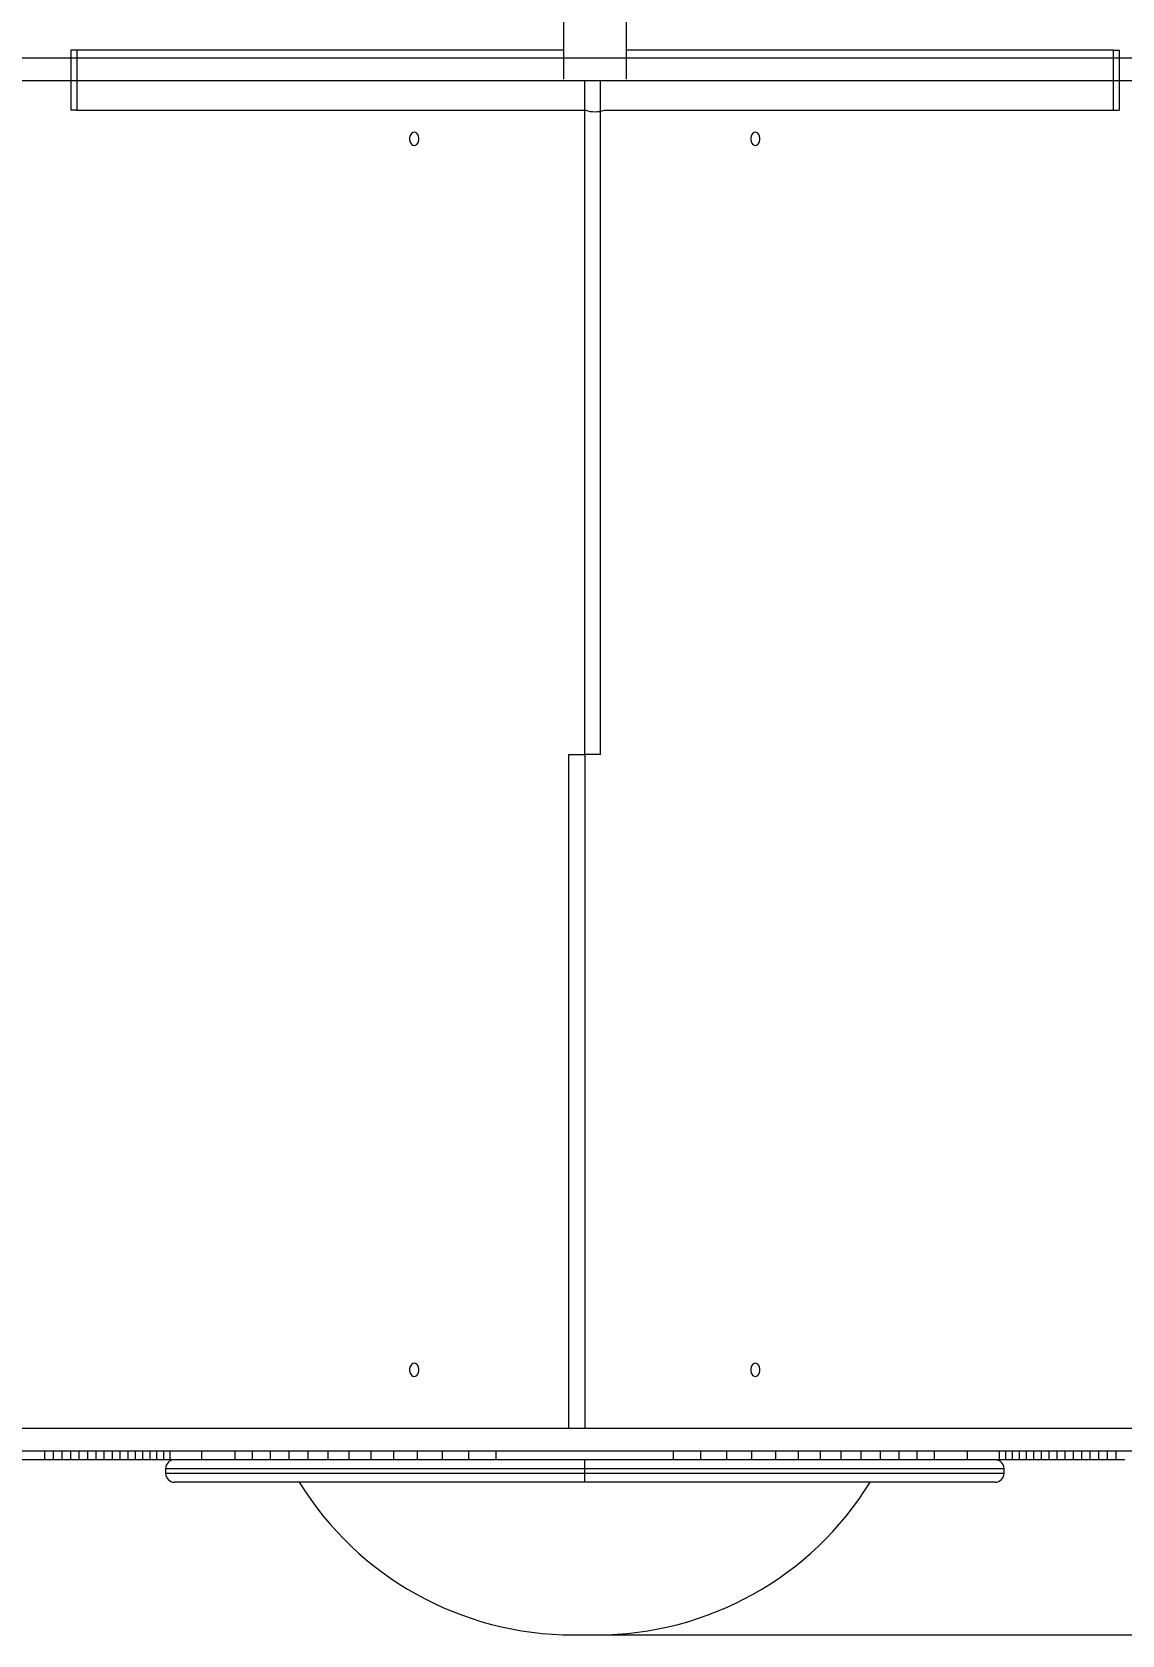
# Model space of a CAD drawing. Header units: millimetres. Extents: x 4528 to 16240, y -3061 to 4677.
# Drawn here: x 7158 to 7886, y -231 to 839 of the extents above; entities that cross this region are included whole.
import ezdxf

# ---------------------------------------------------------------- set-up
doc = ezdxf.new("R2010")
doc.units = ezdxf.units.MM
for name, color, linetype in [('DIKOM_ОБЪЕКТ', 7, 'Continuous'), ('DIKOM_РАЗМЕР_ЗОНА', 7, 'Continuous'), ('DIKOM_РАЗМЕР_ОБЪЕКТА', 7, 'Continuous')]:
    doc.layers.add(name, color=color, linetype=linetype)
doc.styles.add('style1', font='arial.ttf', dxfattribs={"width": 0.8})
doc.dimstyles.new('1-50', dxfattribs={"dimtxt": 300, "dimasz": 200, "dimexe": 100, "dimexo": 0, "dimgap": 100, "dimtad": 1, "dimtxsty": 'style1', "dimcen": 200, "dimclrd": 7, "dimclre": 7, "dimclrt": 7, "dimadec": 1, "dimazin": 2, "dimtfac": 1, "dimtmove": 0, "dimatfit": 2, "dimfxl": 0, "dimlwd": 25, "dimlwe": 18, "dimarcsym": 0})

# ---------------------------------------------------------------- blocks, each defined once
blk = doc.blocks.new('A$Cc0108aa2')
at = {"color": 7, "linetype": 'Continuous', "lineweight": 15}
for p, q in [((329, 521), (329, 21.8)), ((371, 21.8), (371, 521)), ((4, 41), (0, 41)), ((0, 41), (0, 1)), ((329, 41), (4, 41)), ((4, 41), (4, 1)), ((696, 41), (371, 41)), ((696, 41), (696, 1)), ((696, 41), (700, 41)), ((700, 41), (700, 1)), ((4, 1), (0, 1)), ((4, 1), (343.6, 1)), ((356.4, 1), (696, 1)), ((696, 1), (700, 1))]:
    blk.add_line(p, q, dxfattribs=at)
for centre, radius, start, end in [((350, 521), 150, 0, 180), ((275, 430.8), 117.3, 60.5374, 129.7306), ((350, 521), 21, 0, 180), ((350, 521), 21, 90, 180), ((350, 521), 21, 0, 90), ((350, 521), 150, 180, 261.9522), ((425, 611.2), 117.3, 242.5995, 309.7306), ((350, 521), 150, 278.0478, 0), ((350, 21), 21, 252.2472, 270), ((350, 21), 21, 270, 287.7528)]:
    blk.add_arc(centre, radius, start, end, dxfattribs=at)
blk = doc.blocks.new('*D10')
at = {"layer": 'Defpoints', "color": 0, "transparency": 16777216}
for p in [(9988.5, 54.9), (6027.6, 6.9), (9988.5, -1211.4)]:
    blk.add_point(p, dxfattribs=at)
at = {"layer": 'DIKOM_РАЗМЕР_ОБЪЕКТА', "color": 7, "lineweight": 18, "transparency": 16777216}
for p, q in [((9988.5, 54.9), (9988.5, -1311.4)), ((6027.6, 6.9), (6027.6, -1311.4))]:
    blk.add_line(p, q, dxfattribs=at)
at = {"layer": 'DIKOM_РАЗМЕР_ОБЪЕКТА', "color": 7, "lineweight": 25, "transparency": 16777216}
blk.add_line((6227.6, -1211.4), (9788.5, -1211.4), dxfattribs=at)
at = {"layer": 'DIKOM_РАЗМЕР_ОБЪЕКТА', "color": 7, "transparency": 16777216}
for points in [[(6227.6, -1178.1), (6227.6, -1244.7), (6027.6, -1211.4)], [(9788.5, -1178.1), (9788.5, -1244.7), (9988.5, -1211.4)]]:
    blk.add_solid(points, dxfattribs=at)
at = {"layer": 'DIKOM_РАЗМЕР_ОБЪЕКТА', "color": 7, "transparency": 16777216, "insert": (8267.2, -958.1), "char_height": 300, "attachment_point": 5, "style": 'style1'}
blk.add_mtext('3950', dxfattribs=at)
blk = doc.blocks.new('*D11')
at = {"layer": 'Defpoints', "color": 0, "transparency": 16777216}
for p in [(7534.2, 1457), (7517.5, -231.1), (10958.8, -231.1)]:
    blk.add_point(p, dxfattribs=at)
at = {"layer": 'DIKOM_РАЗМЕР_ОБЪЕКТА', "color": 7, "lineweight": 18, "transparency": 16777216}
for p, q in [((7534.2, 1457), (11058.8, 1457)), ((7517.5, -231.1), (11058.8, -231.1))]:
    blk.add_line(p, q, dxfattribs=at)
at = {"layer": 'DIKOM_РАЗМЕР_ОБЪЕКТА', "color": 7, "lineweight": 25, "transparency": 16777216}
blk.add_line((10958.8, 1257), (10958.8, -31.1), dxfattribs=at)
at = {"layer": 'DIKOM_РАЗМЕР_ОБЪЕКТА', "color": 7, "transparency": 16777216}
for points in [[(10925.5, 1257), (10992.2, 1257), (10958.8, 1457)], [(10925.5, -31.1), (10992.2, -31.1), (10958.8, -231.1)]]:
    blk.add_solid(points, dxfattribs=at)
at = {"layer": 'DIKOM_РАЗМЕР_ОБЪЕКТА', "color": 7, "transparency": 16777216, "insert": (10705.7, 601.6), "char_height": 300, "attachment_point": 5, "rotation": 90, "style": 'style1'}
blk.add_mtext('1650', dxfattribs=at)
blk = doc.blocks.new('*D12')
at = {"layer": 'Defpoints', "color": 0, "transparency": 16777216}
for p in [(7534.6, 2953.9), (7549.5, -1731.1), (12920.6, -1731.1)]:
    blk.add_point(p, dxfattribs=at)
at = {"layer": 'DIKOM_РАЗМЕР_ЗОНА', "color": 7, "lineweight": 18, "transparency": 16777216}
for p, q in [((7534.6, 2953.9), (13020.6, 2953.9)), ((7549.5, -1731.1), (13020.6, -1731.1))]:
    blk.add_line(p, q, dxfattribs=at)
at = {"layer": 'DIKOM_РАЗМЕР_ЗОНА', "color": 7, "lineweight": 25, "transparency": 16777216}
blk.add_line((12920.6, 2753.9), (12920.6, -1531.1), dxfattribs=at)
at = {"layer": 'DIKOM_РАЗМЕР_ЗОНА', "color": 7, "transparency": 16777216}
for points in [[(12887.2, 2753.9), (12953.9, 2753.9), (12920.6, 2953.9)], [(12887.2, -1531.1), (12953.9, -1531.1), (12920.6, -1731.1)]]:
    blk.add_solid(points, dxfattribs=at)
at = {"layer": 'DIKOM_РАЗМЕР_ЗОНА', "color": 7, "transparency": 16777216, "insert": (12667.4, 952.3), "char_height": 300, "attachment_point": 5, "rotation": 90, "style": 'style1'}
blk.add_mtext('4650', dxfattribs=at)
blk = doc.blocks.new('*D13')
at = {"layer": 'Defpoints', "color": 0, "transparency": 16777216}
for p in [(4527.6, 356.9), (11988.5, 356.9), (11988.5, -2960.6)]:
    blk.add_point(p, dxfattribs=at)
at = {"layer": 'DIKOM_РАЗМЕР_ЗОНА', "color": 7, "lineweight": 18, "transparency": 16777216}
for p, q in [((4527.6, 356.9), (4527.6, -3060.6)), ((11988.5, 356.9), (11988.5, -3060.6))]:
    blk.add_line(p, q, dxfattribs=at)
at = {"layer": 'DIKOM_РАЗМЕР_ЗОНА', "color": 7, "lineweight": 25, "transparency": 16777216}
blk.add_line((4727.6, -2960.6), (11788.5, -2960.6), dxfattribs=at)
at = {"layer": 'DIKOM_РАЗМЕР_ЗОНА', "color": 7, "transparency": 16777216}
for points in [[(4727.6, -2927.3), (4727.6, -2993.9), (4527.6, -2960.6)], [(11788.5, -2927.3), (11788.5, -2993.9), (11988.5, -2960.6)]]:
    blk.add_solid(points, dxfattribs=at)
at = {"layer": 'DIKOM_РАЗМЕР_ЗОНА', "color": 7, "transparency": 16777216, "insert": (7816.9, -2707.4), "char_height": 300, "attachment_point": 5, "style": 'style1'}
blk.add_mtext('7450', dxfattribs=at)

msp = doc.modelspace()

# ---------------------------------------------------------------- linework, layer by layer
at = {"layer": 'DIKOM_ОБЪЕКТ', "color": 7, "linetype": 'Continuous', "lineweight": 15}
for p, q in [((7088.991, 821.863), (7492.041, 821.863)), ((7337.61, 821.963), (7337.61, 821.863)), ((7337.61, 821.963), (7337.624, 821.963)), ((7337.624, 821.963), (7337.624, 821.863)), ((7337.624, 821.963), (7337.67, 821.963)), ((7337.67, 821.963), (7337.67, 821.863)), ((7337.67, 821.963), (7337.745, 821.963)), ((7337.745, 821.963), (7337.745, 821.863)), ((7337.745, 821.963), (7337.852, 821.963)), ((7337.852, 821.963), (7337.852, 821.863)), ((7337.852, 821.963), (7337.988, 821.963)), ((7337.988, 821.963), (7337.988, 821.863)), ((7337.988, 821.963), (7338.155, 821.963)), ((7338.155, 821.963), (7338.155, 821.863)), ((7338.155, 821.963), (7338.353, 821.963)), ((7338.353, 821.963), (7338.353, 821.863)), ((7338.353, 821.963), (7338.58, 821.963)), ((7338.58, 821.963), (7338.58, 821.863)), ((7338.58, 821.963), (7338.838, 821.963)), ((7338.838, 821.963), (7338.838, 821.863)), ((7338.838, 821.963), (7339.126, 821.963)), ((7339.126, 821.963), (7339.126, 821.863)), ((7339.126, 821.963), (7339.443, 821.963)), ((7339.443, 821.963), (7339.443, 821.863)), ((7339.443, 821.963), (7339.791, 821.963)), ((7339.791, 821.963), (7339.791, 821.863)), ((7339.791, 821.963), (7340.168, 821.963)), ((7340.168, 821.963), (7340.168, 821.863)), ((7340.168, 821.963), (7340.575, 821.963)), ((7340.575, 821.963), (7340.575, 821.863)), ((7340.575, 821.963), (7341.011, 821.963)), ((7341.011, 821.963), (7341.011, 821.863)), ((7341.011, 821.963), (7341.477, 821.963)), ((7341.477, 821.963), (7341.477, 821.863)), ((7341.477, 821.963), (7341.972, 821.963)), ((7341.972, 821.963), (7341.972, 821.863)), ((7341.972, 821.963), (7342.496, 821.963)), ((7342.496, 821.963), (7342.496, 821.863)), ((7342.496, 821.963), (7343.049, 821.963)), ((7343.049, 821.963), (7343.049, 821.863)), ((7343.049, 821.963), (7343.631, 821.963)), ((7343.631, 821.963), (7343.631, 821.863)), ((7343.631, 821.963), (7344.242, 821.963)), ((7344.242, 821.963), (7344.242, 821.863)), ((7344.242, 821.963), (7344.882, 821.963)), ((7344.882, 821.963), (7344.882, 821.863)), ((7344.882, 821.963), (7345.551, 821.963)), ((7345.551, 821.963), (7345.551, 821.863)), ((7345.551, 821.963), (7346.974, 821.963)), ((7346.974, 821.963), (7346.974, 821.863)), ((7346.974, 821.963), (7348.511, 821.963)), ((7348.511, 821.963), (7348.511, 821.863)), ((7348.511, 821.963), (7350.161, 821.963)), ((7350.161, 821.963), (7350.161, 821.863)), ((7350.161, 821.963), (7351.923, 821.963)), ((7351.923, 821.963), (7351.923, 821.863)), ((7351.923, 821.963), (7353.796, 821.963)), ((7353.796, 821.963), (7353.796, 821.863)), ((7353.796, 821.963), (7355.78, 821.963)), ((7355.78, 821.963), (7355.78, 821.863)), ((7355.78, 821.963), (7357.873, 821.963)), ((7357.873, 821.963), (7357.873, 821.863)), ((7357.873, 821.963), (7360.075, 821.963)), ((7360.075, 821.963), (7360.075, 821.863)), ((7360.075, 821.963), (7443.908, 821.963)), ((7443.908, 821.963), (7443.908, 821.863)), ((7443.908, 821.963), (7444.77, 821.963)), ((7444.77, 821.963), (7444.77, 821.863)), ((7444.77, 821.963), (7445.641, 821.963)), ((7445.641, 821.963), (7445.641, 821.863)), ((7445.641, 821.963), (7447.403, 821.963)), ((7447.403, 821.963), (7447.403, 821.863)), ((7447.403, 821.963), (7449.181, 821.963)), ((7449.181, 821.963), (7449.181, 821.863)), ((7449.181, 821.963), (7450.964, 821.963)), ((7450.964, 821.963), (7450.964, 821.863)), ((7450.964, 821.963), (7452.737, 821.963)), ((7452.737, 821.963), (7452.737, 821.863)), ((7452.737, 821.963), (7454.491, 821.963)), ((7454.491, 821.963), (7454.491, 821.863)), ((7454.491, 821.963), (7456.211, 821.963)), ((7456.211, 821.963), (7456.211, 821.863)), ((7456.211, 821.963), (7457.886, 821.963)), ((7457.886, 821.963), (7457.886, 821.863)), ((7457.886, 821.963), (7459.503, 821.963)), ((7459.503, 821.963), (7459.503, 821.863)), ((7459.503, 821.963), (7461.051, 821.963)), ((7461.051, 821.963), (7461.051, 821.863)), ((7461.051, 821.963), (7462.517, 821.963)), ((7462.517, 821.963), (7462.517, 821.863)), ((7462.517, 821.963), (7463.889, 821.963)), ((7463.889, 821.963), (7463.889, 821.863)), ((7463.889, 821.963), (7465.154, 821.963)), ((7465.154, 821.963), (7465.154, 821.863)), ((7465.154, 821.963), (7466.301, 821.963)), ((7466.301, 821.963), (7466.301, 821.863)), ((7466.301, 821.963), (7467.317, 821.963)), ((7467.317, 821.963), (7467.317, 821.863)), ((7467.317, 821.963), (7467.772, 821.963)), ((7467.772, 821.963), (7467.772, 821.863)), ((7467.772, 821.963), (7468.19, 821.963)), ((7468.19, 821.963), (7468.19, 821.863)), ((7468.19, 821.963), (7507.133, 821.963)), ((7492.041, 821.863), (7493.905, 821.863)), ((7493.905, 821.863), (7495.836, 821.863)), ((7495.836, 821.863), (7497.829, 821.863)), ((7497.829, 821.863), (7499.881, 821.863)), ((7499.881, 821.863), (7501.985, 821.863)), ((7501.985, 821.863), (7504.139, 821.863)), ((7504.139, 821.863), (7506.338, 821.863)), ((7506.338, 821.863), (7508.577, 821.863)), ((7507.133, 821.963), (7507.133, 821.863)), ((7507.133, 821.963), (7508.202, 821.963)), ((7508.202, 821.963), (7508.202, 821.863)), ((7508.202, 821.963), (7509.308, 821.963)), ((7508.577, 821.863), (7510.851, 821.863)), ((7509.308, 821.963), (7509.308, 821.863)), ((7509.308, 821.963), (7510.451, 821.963)), ((7510.451, 821.963), (7510.451, 821.863)), ((7510.451, 821.963), (7511.626, 821.963)), ((7510.851, 821.863), (7513.157, 821.863)), ((7511.626, 821.963), (7511.626, 821.863)), ((7511.626, 821.963), (7512.833, 821.963)), ((7512.833, 821.963), (7512.833, 821.863)), ((7512.833, 821.963), (7514.068, 821.963)), ((7513.157, 821.863), (7515.489, 821.863)), ((7514.068, 821.963), (7514.068, 821.863)), ((7514.068, 821.963), (7515.327, 821.963)), ((7515.327, 821.963), (7515.327, 821.863)), ((7515.327, 821.963), (7516.611, 821.963)), ((7515.489, 821.863), (7517.844, 821.863)), ((7516.611, 821.963), (7516.611, 821.863)), ((7516.611, 821.963), (7517.26, 821.963)), ((7517.26, 821.963), (7517.26, 821.863)), ((7517.26, 821.963), (7517.914, 821.963)), ((7517.844, 821.863), (7520.216, 821.863)), ((7517.914, 821.963), (7517.914, 821.863)), ((7517.914, 821.963), (7518.573, 821.963)), ((7518.573, 821.963), (7518.573, 821.863)), ((7518.573, 821.963), (7519.236, 821.963)), ((7519.236, 821.963), (7519.236, 821.863)), ((7519.236, 821.963), (7519.902, 821.963)), ((7519.902, 821.963), (7519.902, 821.863)), ((7519.902, 821.963), (7520.572, 821.963)), ((7520.216, 821.863), (7522.602, 821.863)), ((7520.572, 821.963), (7520.572, 821.863)), ((7520.572, 821.963), (7521.246, 821.963)), ((7521.246, 821.963), (7521.246, 821.863)), ((7521.246, 821.963), (7521.922, 821.963)), ((7521.922, 821.963), (7521.922, 821.863)), ((7521.922, 821.963), (7522.601, 821.963)), ((7522.601, 821.963), (7522.601, 821.863)), ((7522.601, 821.963), (7523.282, 821.963)), ((7522.602, 821.863), (7524.997, 821.863)), ((7523.282, 821.963), (7523.282, 821.863)), ((7523.282, 821.963), (7523.965, 821.963)), ((7523.965, 821.963), (7523.965, 821.863)), ((7523.965, 821.963), (7524.649, 821.963)), ((7524.649, 821.963), (7524.649, 821.863)), ((7524.649, 821.963), (7525.335, 821.963)), ((7524.997, 821.863), (7527.397, 821.863)), ((7525.335, 821.963), (7525.335, 821.863)), ((7525.335, 821.963), (7526.022, 821.963)), ((7526.022, 821.963), (7526.022, 821.863)), ((7526.022, 821.963), (7526.709, 821.963)), ((7526.709, 821.963), (7526.709, 821.863)), ((7526.709, 821.963), (7527.397, 821.963)), ((7527.397, 821.963), (7527.397, 821.863)), ((7527.397, 821.963), (7528.085, 821.963)), ((7527.397, 821.863), (7529.796, 821.863)), ((7528.085, 821.963), (7528.085, 821.863)), ((7528.085, 821.963), (7528.772, 821.963)), ((7528.772, 821.963), (7528.772, 821.863)), ((7528.772, 821.963), (7529.459, 821.963)), ((7529.459, 821.963), (7529.459, 821.863)), ((7529.459, 821.963), (7530.145, 821.963)), ((7529.796, 821.863), (7532.191, 821.863)), ((7530.145, 821.963), (7530.145, 821.863)), ((7530.145, 821.963), (7530.829, 821.963)), ((7530.829, 821.963), (7530.829, 821.863)), ((7530.829, 821.963), (7531.512, 821.963)), ((7531.512, 821.963), (7531.512, 821.863)), ((7531.512, 821.963), (7532.193, 821.963)), ((7532.191, 821.863), (7534.577, 821.863)), ((7532.193, 821.963), (7532.193, 821.863)), ((7532.193, 821.963), (7532.872, 821.963)), ((7532.872, 821.963), (7532.872, 821.863)), ((7532.872, 821.963), (7533.548, 821.963)), ((7533.548, 821.963), (7533.548, 821.863)), ((7533.548, 821.963), (7534.222, 821.963)), ((7534.222, 821.963), (7534.222, 821.863)), ((7534.222, 821.963), (7534.892, 821.963)), ((7534.577, 821.863), (7536.949, 821.863)), ((7534.892, 821.963), (7534.892, 821.863)), ((7534.892, 821.963), (7535.558, 821.963)), ((7535.558, 821.963), (7535.558, 821.863)), ((7535.558, 821.963), (7536.221, 821.963)), ((7536.221, 821.963), (7536.221, 821.863)), ((7536.221, 821.963), (7536.88, 821.963)), ((7536.88, 821.963), (7536.88, 821.863)), ((7536.88, 821.963), (7537.534, 821.963)), ((7536.949, 821.863), (7539.304, 821.863)), ((7537.534, 821.963), (7537.534, 821.863)), ((7537.534, 821.963), (7538.183, 821.963)), ((7538.183, 821.963), (7538.183, 821.863)), ((7538.183, 821.963), (7539.467, 821.963)), ((7539.304, 821.863), (7541.637, 821.863)), ((7539.467, 821.963), (7539.467, 821.863)), ((7539.467, 821.963), (7540.727, 821.963)), ((7540.727, 821.963), (7540.727, 821.863)), ((7540.727, 821.963), (7541.961, 821.963)), ((7541.637, 821.863), (7543.942, 821.863)), ((7541.961, 821.963), (7541.961, 821.863)), ((7541.961, 821.963), (7543.168, 821.963)), ((7543.168, 821.963), (7543.168, 821.863)), ((7543.168, 821.963), (7544.343, 821.963)), ((7543.942, 821.863), (7546.217, 821.863)), ((7544.343, 821.963), (7544.343, 821.863)), ((7544.343, 821.963), (7545.486, 821.963)), ((7545.486, 821.963), (7545.486, 821.863)), ((7545.486, 821.963), (7546.592, 821.963)), ((7546.217, 821.863), (7548.455, 821.863)), ((7546.592, 821.963), (7546.592, 821.863)), ((7546.592, 821.963), (7547.661, 821.963)), ((7547.661, 821.963), (7547.661, 821.863)), ((7547.661, 821.963), (7586.604, 821.963)), ((7548.455, 821.863), (7550.654, 821.863)), ((7550.654, 821.863), (7552.808, 821.863)), ((7552.808, 821.863), (7554.913, 821.863)), ((7554.913, 821.863), (7556.964, 821.863)), ((7556.964, 821.863), (7558.957, 821.863)), ((7558.957, 821.863), (7560.888, 821.863)), ((7560.888, 821.863), (7562.752, 821.863)), ((7562.752, 821.863), (7965.803, 821.863)), ((7586.604, 821.963), (7586.604, 821.863)), ((7586.604, 821.963), (7587.022, 821.963)), ((7587.022, 821.963), (7587.022, 821.863)), ((7587.022, 821.963), (7587.477, 821.963)), ((7587.477, 821.963), (7587.477, 821.863)), ((7587.477, 821.963), (7588.493, 821.963)), ((7588.493, 821.963), (7588.493, 821.863)), ((7588.493, 821.963), (7589.639, 821.963)), ((7589.639, 821.963), (7589.639, 821.863)), ((7589.639, 821.963), (7590.905, 821.963)), ((7590.905, 821.963), (7590.905, 821.863)), ((7590.905, 821.963), (7592.277, 821.963)), ((7592.277, 821.963), (7592.277, 821.863)), ((7592.277, 821.963), (7593.742, 821.963)), ((7593.742, 821.963), (7593.742, 821.863)), ((7593.742, 821.963), (7595.291, 821.963)), ((7595.291, 821.963), (7595.291, 821.863)), ((7595.291, 821.963), (7596.908, 821.963)), ((7596.908, 821.963), (7596.908, 821.863)), ((7596.908, 821.963), (7598.583, 821.963)), ((7598.583, 821.963), (7598.583, 821.863)), ((7598.583, 821.963), (7600.304, 821.963)), ((7600.304, 821.963), (7600.304, 821.863)), ((7600.304, 821.963), (7602.057, 821.963)), ((7602.057, 821.963), (7602.057, 821.863)), ((7602.057, 821.963), (7603.83, 821.963)), ((7603.83, 821.963), (7603.83, 821.863)), ((7603.83, 821.963), (7605.612, 821.963)), ((7605.612, 821.963), (7605.612, 821.863)), ((7605.612, 821.963), (7607.39, 821.963)), ((7607.39, 821.963), (7607.39, 821.863)), ((7607.39, 821.963), (7609.153, 821.963)), ((7609.153, 821.963), (7609.153, 821.863)), ((7609.153, 821.963), (7610.023, 821.963)), ((7610.023, 821.963), (7610.023, 821.863)), ((7610.023, 821.963), (7610.886, 821.963)), ((7610.886, 821.963), (7610.886, 821.863)), ((7610.886, 821.963), (7694.719, 821.963)), ((7694.719, 821.963), (7694.719, 821.863)), ((7694.719, 821.963), (7696.921, 821.963)), ((7696.921, 821.963), (7696.921, 821.863)), ((7696.921, 821.963), (7699.014, 821.963)), ((7699.014, 821.963), (7699.014, 821.863)), ((7699.014, 821.963), (7700.998, 821.963)), ((7700.998, 821.963), (7700.998, 821.863)), ((7700.998, 821.963), (7702.871, 821.963)), ((7702.871, 821.963), (7702.871, 821.863)), ((7702.871, 821.963), (7704.633, 821.963)), ((7704.633, 821.963), (7704.633, 821.863)), ((7704.633, 821.963), (7706.283, 821.963)), ((7706.283, 821.963), (7706.283, 821.863)), ((7706.283, 821.963), (7707.82, 821.963)), ((7707.82, 821.963), (7707.82, 821.863)), ((7707.82, 821.963), (7709.243, 821.963)), ((7709.243, 821.963), (7709.243, 821.863)), ((7709.243, 821.963), (7709.912, 821.963)), ((7709.912, 821.963), (7709.912, 821.863)), ((7709.912, 821.963), (7710.551, 821.963)), ((7710.551, 821.963), (7710.551, 821.863)), ((7710.551, 821.963), (7711.163, 821.963)), ((7711.163, 821.963), (7711.163, 821.863)), ((7711.163, 821.963), (7711.745, 821.963)), ((7711.745, 821.963), (7711.745, 821.863)), ((7711.745, 821.963), (7712.298, 821.963)), ((7712.298, 821.963), (7712.298, 821.863)), ((7712.298, 821.963), (7712.822, 821.963)), ((7712.822, 821.963), (7712.822, 821.863)), ((7712.822, 821.963), (7713.317, 821.963)), ((7713.317, 821.963), (7713.317, 821.863)), ((7713.317, 821.963), (7713.783, 821.963)), ((7713.783, 821.963), (7713.783, 821.863)), ((7713.783, 821.963), (7714.219, 821.963)), ((7714.219, 821.963), (7714.219, 821.863)), ((7714.219, 821.963), (7714.626, 821.963)), ((7714.626, 821.963), (7714.626, 821.863)), ((7714.626, 821.963), (7715.003, 821.963)), ((7715.003, 821.963), (7715.003, 821.863)), ((7715.003, 821.963), (7715.35, 821.963)), ((7715.35, 821.963), (7715.35, 821.863)), ((7715.35, 821.963), (7715.668, 821.963)), ((7715.668, 821.963), (7715.668, 821.863)), ((7715.668, 821.963), (7715.956, 821.963)), ((7715.956, 821.963), (7715.956, 821.863)), ((7715.956, 821.963), (7716.213, 821.963)), ((7716.213, 821.963), (7716.213, 821.863)), ((7716.213, 821.963), (7716.441, 821.963)), ((7716.441, 821.963), (7716.441, 821.863)), ((7716.441, 821.963), (7716.639, 821.963)), ((7716.639, 821.963), (7716.639, 821.863)), ((7716.639, 821.963), (7716.806, 821.963)), ((7716.806, 821.963), (7716.806, 821.863)), ((7716.806, 821.963), (7716.943, 821.963)), ((7716.943, 821.963), (7716.943, 821.863)), ((7716.943, 821.963), (7717.048, 821.963)), ((7717.048, 821.963), (7717.048, 821.863)), ((7717.048, 821.963), (7717.124, 821.963)), ((7717.124, 821.963), (7717.124, 821.863)), ((7717.124, 821.963), (7717.169, 821.963)), ((7717.169, 821.963), (7717.169, 821.863)), ((7717.169, 821.963), (7717.184, 821.963)), ((7717.184, 821.963), (7717.184, 821.863)), ((7088.991, 806.863), (7492.041, 806.863)), ((7492.041, 806.863), (7493.905, 806.863)), ((7493.905, 806.863), (7495.836, 806.863)), ((7495.836, 806.863), (7497.829, 806.863)), ((7497.829, 806.863), (7499.881, 806.863)), ((7499.881, 806.863), (7501.985, 806.863)), ((7501.985, 806.863), (7504.139, 806.863)), ((7504.139, 806.863), (7506.338, 806.863)), ((7506.338, 806.863), (7508.577, 806.863)), ((7508.577, 806.863), (7510.851, 806.863)), ((7510.851, 806.863), (7513.157, 806.863)), ((7513.157, 806.863), (7515.489, 806.863)), ((7515.489, 806.863), (7517.844, 806.863)), ((7517.844, 806.863), (7520.216, 806.863)), ((7520.216, 806.863), (7522.602, 806.863)), ((7522.602, 806.863), (7524.997, 806.863)), ((7524.997, 806.863), (7527.397, 806.863)), ((7527.397, 356.863), (7527.397, 806.863)), ((7527.397, 806.863), (7529.796, 806.863)), ((7529.796, 806.863), (7532.191, 806.863)), ((7532.191, 806.863), (7534.577, 806.863)), ((7534.577, 806.863), (7536.949, 806.863)), ((7536.949, 806.863), (7539.304, 806.863)), ((7538.003, 356.863), (7538.003, 806.863)), ((7539.304, 806.863), (7541.637, 806.863)), ((7541.637, 806.863), (7543.942, 806.863)), ((7543.942, 806.863), (7546.217, 806.863)), ((7546.217, 806.863), (7548.455, 806.863)), ((7548.455, 806.863), (7550.654, 806.863)), ((7550.654, 806.863), (7552.808, 806.863)), ((7552.808, 806.863), (7554.913, 806.863)), ((7554.913, 806.863), (7556.964, 806.863)), ((7556.964, 806.863), (7558.957, 806.863)), ((7558.957, 806.863), (7560.888, 806.863)), ((7560.888, 806.863), (7562.752, 806.863)), ((7562.752, 806.863), (7965.803, 806.863)), ((7516.79, 356.863), (7527.397, 356.863)), ((7516.79, -93.137), (7516.79, 356.863)), ((7538.003, 356.863), (7527.397, 356.863)), ((7527.397, 356.863), (7527.397, -93.137)), ((7088.991, -93.137), (7492.041, -93.137)), ((7492.041, -93.137), (7493.905, -93.137)), ((7493.905, -93.137), (7495.836, -93.137)), ((7495.836, -93.137), (7497.829, -93.137)), ((7497.829, -93.137), (7499.881, -93.137)), ((7499.881, -93.137), (7501.985, -93.137)), ((7501.985, -93.137), (7504.139, -93.137)), ((7504.139, -93.137), (7506.338, -93.137)), ((7506.338, -93.137), (7508.577, -93.137)), ((7508.577, -93.137), (7510.851, -93.137)), ((7510.851, -93.137), (7513.157, -93.137)), ((7513.157, -93.137), (7515.489, -93.137)), ((7515.489, -93.137), (7517.844, -93.137)), ((7517.844, -93.137), (7520.216, -93.137)), ((7520.216, -93.137), (7522.602, -93.137)), ((7522.602, -93.137), (7524.997, -93.137)), ((7524.997, -93.137), (7527.397, -93.137)), ((7527.397, -93.137), (7529.796, -93.137)), ((7529.796, -93.137), (7532.191, -93.137)), ((7532.191, -93.137), (7534.577, -93.137)), ((7534.577, -93.137), (7536.949, -93.137)), ((7536.949, -93.137), (7539.304, -93.137)), ((7539.304, -93.137), (7541.637, -93.137)), ((7541.637, -93.137), (7543.942, -93.137)), ((7543.942, -93.137), (7546.217, -93.137)), ((7546.217, -93.137), (7548.455, -93.137)), ((7548.455, -93.137), (7550.654, -93.137)), ((7550.654, -93.137), (7552.808, -93.137)), ((7552.808, -93.137), (7554.913, -93.137)), ((7554.913, -93.137), (7556.964, -93.137)), ((7556.964, -93.137), (7558.957, -93.137)), ((7558.957, -93.137), (7560.888, -93.137)), ((7560.888, -93.137), (7562.752, -93.137)), ((7562.752, -93.137), (7965.803, -93.137)), ((7166.788, -114.137), (7025.218, -114.137)), ((7088.991, -108.137), (7492.041, -108.137)), ((7166.788, -114.137), (7166.788, -108.137)), ((7172.611, -114.137), (7166.788, -114.137)), ((7172.611, -114.137), (7172.611, -108.137)), ((7178.403, -114.137), (7172.611, -114.137)), ((7178.403, -114.137), (7178.403, -108.137)), ((7184.152, -114.137), (7178.403, -114.137)), ((7184.152, -114.137), (7184.152, -108.137)), ((7189.849, -114.137), (7184.152, -114.137)), ((7189.849, -114.137), (7189.849, -108.137)), ((7195.483, -114.137), (7189.849, -114.137)), ((7195.483, -114.137), (7195.483, -108.137)), ((7201.046, -114.137), (7195.483, -114.137)), ((7201.046, -114.137), (7201.046, -108.137)), ((7206.526, -114.137), (7201.046, -114.137)), ((7206.526, -114.137), (7206.526, -108.137)), ((7211.913, -114.137), (7206.526, -114.137)), ((7211.913, -114.137), (7211.913, -108.137)), ((7217.197, -114.137), (7211.913, -114.137)), ((7217.197, -114.137), (7217.197, -108.137)), ((7222.369, -114.137), (7217.197, -114.137)), ((7222.369, -114.137), (7222.369, -108.137)), ((7227.418, -114.137), (7222.369, -114.137)), ((7227.418, -114.137), (7227.418, -108.137)), ((7232.334, -114.137), (7227.418, -114.137)), ((7232.334, -114.137), (7232.334, -108.137)), ((7237.106, -114.137), (7232.334, -114.137)), ((7237.106, -114.137), (7237.106, -108.137)), ((7241.726, -114.137), (7237.106, -114.137)), ((7241.726, -114.137), (7241.726, -108.137)), ((7246.182, -114.137), (7241.726, -114.137)), ((7246.182, -114.137), (7246.182, -108.137)), ((7250.464, -114.137), (7246.182, -114.137)), ((7250.464, -114.137), (7250.464, -108.137)), ((7271.71, -114.137), (7250.464, -114.137)), ((7271.71, -114.137), (7271.71, -108.137)), ((7293.926, -114.137), (7271.71, -114.137)), ((7293.926, -114.137), (7293.926, -108.137)), ((7305.513, -114.137), (7293.926, -114.137)), ((7305.513, -114.137), (7305.513, -108.137)), ((7317.481, -114.137), (7305.513, -114.137)), ((7317.481, -114.137), (7317.481, -108.137)), ((7329.876, -114.137), (7317.481, -114.137)), ((7329.876, -114.137), (7329.876, -108.137)), ((7342.743, -114.137), (7329.876, -114.137)), ((7337.61, -108.237), (7337.61, -108.137)), ((7337.61, -108.237), (7337.624, -108.237)), ((7337.624, -108.237), (7337.624, -108.137)), ((7337.624, -108.237), (7337.67, -108.237)), ((7337.67, -108.237), (7337.67, -108.137)), ((7337.67, -108.237), (7337.745, -108.237)), ((7337.745, -108.237), (7337.745, -108.137)), ((7337.745, -108.237), (7337.852, -108.237)), ((7337.852, -108.237), (7337.852, -108.137)), ((7337.852, -108.237), (7337.988, -108.237)), ((7337.988, -108.237), (7337.988, -108.137)), ((7337.988, -108.237), (7338.155, -108.237)), ((7338.155, -108.237), (7338.155, -108.137)), ((7338.155, -108.237), (7338.353, -108.237)), ((7338.353, -108.237), (7338.353, -108.137)), ((7338.353, -108.237), (7338.58, -108.237)), ((7338.58, -108.237), (7338.58, -108.137)), ((7338.58, -108.237), (7338.838, -108.237)), ((7338.838, -108.237), (7338.838, -108.137)), ((7338.838, -108.237), (7339.126, -108.237)), ((7339.126, -108.237), (7339.126, -108.137)), ((7339.126, -108.237), (7339.443, -108.237)), ((7339.443, -108.237), (7339.443, -108.137)), ((7339.443, -108.237), (7339.791, -108.237)), ((7339.791, -108.237), (7339.791, -108.137)), ((7339.791, -108.237), (7340.168, -108.237)), ((7340.168, -108.237), (7340.168, -108.137)), ((7340.168, -108.237), (7340.575, -108.237)), ((7340.575, -108.237), (7340.575, -108.137)), ((7340.575, -108.237), (7341.011, -108.237)), ((7341.011, -108.237), (7341.011, -108.137)), ((7341.011, -108.237), (7341.477, -108.237)), ((7341.477, -108.237), (7341.477, -108.137)), ((7341.477, -108.237), (7341.972, -108.237)), ((7341.972, -108.237), (7341.972, -108.137)), ((7341.972, -108.237), (7342.496, -108.237)), ((7342.496, -108.237), (7342.496, -108.137)), ((7342.496, -108.237), (7343.049, -108.237)), ((7342.743, -114.137), (7342.743, -108.237)), ((7356.129, -114.137), (7342.743, -114.137)), ((7343.049, -108.237), (7343.049, -108.137)), ((7343.049, -108.237), (7343.631, -108.237)), ((7343.631, -108.237), (7343.631, -108.137)), ((7343.631, -108.237), (7344.242, -108.237)), ((7344.242, -108.237), (7344.242, -108.137)), ((7344.242, -108.237), (7344.882, -108.237)), ((7344.882, -108.237), (7344.882, -108.137)), ((7344.882, -108.237), (7345.551, -108.237)), ((7345.551, -108.237), (7345.551, -108.137)), ((7345.551, -108.237), (7346.974, -108.237)), ((7346.974, -108.237), (7346.974, -108.137)), ((7346.974, -108.237), (7348.511, -108.237)), ((7348.511, -108.237), (7348.511, -108.137)), ((7348.511, -108.237), (7350.161, -108.237)), ((7350.161, -108.237), (7350.161, -108.137)), ((7350.161, -108.237), (7351.923, -108.237)), ((7351.923, -108.237), (7351.923, -108.137)), ((7351.923, -108.237), (7353.796, -108.237)), ((7353.796, -108.237), (7353.796, -108.137)), ((7353.796, -108.237), (7355.78, -108.237)), ((7355.78, -108.237), (7355.78, -108.137)), ((7355.78, -108.237), (7357.873, -108.237)), ((7356.129, -114.137), (7356.129, -108.237)), ((7370.079, -114.137), (7356.129, -114.137)), ((7357.873, -108.237), (7357.873, -108.137)), ((7357.873, -108.237), (7360.075, -108.237)), ((7360.075, -108.237), (7360.075, -108.137)), ((7360.075, -108.237), (7443.908, -108.237)), ((7370.079, -114.137), (7370.079, -108.237)), ((7384.64, -114.137), (7370.079, -114.137)), ((7384.64, -114.137), (7384.64, -108.237)), ((7399.858, -114.137), (7384.64, -114.137)), ((7399.858, -114.137), (7399.858, -108.237)), ((7415.778, -114.137), (7399.858, -114.137)), ((7415.778, -114.137), (7415.778, -108.237)), ((7432.447, -114.137), (7415.778, -114.137)), ((7432.447, -114.137), (7432.447, -108.237)), ((7449.91, -114.137), (7432.447, -114.137)), ((7443.908, -108.237), (7443.908, -108.137)), ((7443.908, -108.237), (7444.77, -108.237)), ((7444.77, -108.237), (7444.77, -108.137)), ((7444.77, -108.237), (7445.641, -108.237)), ((7445.641, -108.237), (7445.641, -108.137)), ((7445.641, -108.237), (7447.403, -108.237)), ((7447.403, -108.237), (7447.403, -108.137)), ((7447.403, -108.237), (7449.181, -108.237)), ((7449.181, -108.237), (7449.181, -108.137)), ((7449.181, -108.237), (7450.964, -108.237)), ((7449.91, -114.137), (7449.91, -108.237)), ((7468.214, -114.137), (7449.91, -114.137)), ((7450.964, -108.237), (7450.964, -108.137)), ((7450.964, -108.237), (7452.737, -108.237)), ((7452.737, -108.237), (7452.737, -108.137)), ((7452.737, -108.237), (7454.491, -108.237)), ((7454.491, -108.237), (7454.491, -108.137)), ((7454.491, -108.237), (7456.211, -108.237)), ((7456.211, -108.237), (7456.211, -108.137)), ((7456.211, -108.237), (7457.886, -108.237)), ((7457.886, -108.237), (7457.886, -108.137)), ((7457.886, -108.237), (7459.503, -108.237)), ((7459.503, -108.237), (7459.503, -108.137)), ((7459.503, -108.237), (7461.051, -108.237)), ((7461.051, -108.237), (7461.051, -108.137)), ((7461.051, -108.237), (7462.517, -108.237)), ((7462.517, -108.237), (7462.517, -108.137)), ((7462.517, -108.237), (7463.889, -108.237)), ((7463.889, -108.237), (7463.889, -108.137)), ((7463.889, -108.237), (7465.154, -108.237)), ((7465.154, -108.237), (7465.154, -108.137)), ((7465.154, -108.237), (7466.301, -108.237)), ((7466.301, -108.237), (7466.301, -108.137)), ((7466.301, -108.237), (7467.317, -108.237)), ((7467.317, -108.237), (7467.317, -108.137)), ((7467.317, -108.237), (7467.772, -108.237)), ((7467.772, -108.237), (7467.772, -108.137)), ((7467.772, -108.237), (7468.19, -108.237)), ((7468.19, -108.237), (7468.19, -108.137)), ((7468.19, -108.237), (7507.133, -108.237)), ((7468.214, -114.137), (7468.214, -108.237)), ((7586.58, -114.137), (7468.214, -114.137)), ((7492.041, -108.137), (7493.905, -108.137)), ((7493.905, -108.137), (7495.836, -108.137)), ((7495.836, -108.137), (7497.829, -108.137)), ((7497.829, -108.137), (7499.881, -108.137)), ((7499.881, -108.137), (7501.985, -108.137)), ((7501.985, -108.137), (7504.139, -108.137)), ((7504.139, -108.137), (7506.338, -108.137)), ((7506.338, -108.137), (7508.577, -108.137)), ((7507.133, -108.237), (7507.133, -108.137)), ((7507.133, -108.237), (7508.202, -108.237)), ((7508.202, -108.237), (7508.202, -108.137)), ((7508.202, -108.237), (7509.308, -108.237)), ((7508.577, -108.137), (7510.851, -108.137)), ((7509.308, -108.237), (7509.308, -108.137)), ((7509.308, -108.237), (7510.451, -108.237)), ((7510.451, -108.237), (7510.451, -108.137)), ((7510.451, -108.237), (7511.626, -108.237)), ((7510.851, -108.137), (7513.157, -108.137)), ((7511.626, -108.237), (7511.626, -108.137)), ((7511.626, -108.237), (7512.833, -108.237)), ((7512.833, -108.237), (7512.833, -108.137)), ((7512.833, -108.237), (7514.068, -108.237)), ((7513.157, -108.137), (7515.489, -108.137)), ((7514.068, -108.237), (7514.068, -108.137)), ((7514.068, -108.237), (7515.327, -108.237)), ((7515.327, -108.237), (7515.327, -108.137)), ((7515.327, -108.237), (7516.611, -108.237)), ((7515.489, -108.137), (7517.844, -108.137)), ((7516.611, -108.237), (7516.611, -108.137)), ((7516.611, -108.237), (7517.26, -108.237)), ((7517.26, -108.237), (7517.26, -108.137)), ((7517.26, -108.237), (7517.914, -108.237)), ((7517.844, -108.137), (7520.216, -108.137)), ((7517.914, -108.237), (7517.914, -108.137)), ((7517.914, -108.237), (7518.573, -108.237)), ((7518.573, -108.237), (7518.573, -108.137)), ((7518.573, -108.237), (7519.236, -108.237)), ((7519.236, -108.237), (7519.236, -108.137)), ((7519.236, -108.237), (7519.902, -108.237)), ((7519.902, -108.237), (7519.902, -108.137)), ((7519.902, -108.237), (7520.572, -108.237)), ((7520.216, -108.137), (7522.602, -108.137)), ((7520.572, -108.237), (7520.572, -108.137)), ((7520.572, -108.237), (7521.246, -108.237)), ((7521.246, -108.237), (7521.246, -108.137)), ((7521.246, -108.237), (7521.922, -108.237)), ((7521.922, -108.237), (7521.922, -108.137)), ((7521.922, -108.237), (7522.601, -108.237)), ((7522.601, -108.237), (7522.601, -108.137)), ((7522.601, -108.237), (7523.282, -108.237)), ((7522.602, -108.137), (7524.997, -108.137)), ((7523.282, -108.237), (7523.282, -108.137)), ((7523.282, -108.237), (7523.965, -108.237)), ((7523.965, -108.237), (7523.965, -108.137)), ((7523.965, -108.237), (7524.649, -108.237)), ((7524.649, -108.237), (7524.649, -108.137)), ((7524.649, -108.237), (7525.335, -108.237)), ((7524.997, -108.137), (7527.397, -108.137)), ((7525.335, -108.237), (7525.335, -108.137)), ((7525.335, -108.237), (7526.022, -108.237)), ((7526.022, -108.237), (7526.022, -108.137)), ((7526.022, -108.237), (7526.709, -108.237)), ((7526.709, -108.237), (7526.709, -108.137)), ((7526.709, -108.237), (7527.397, -108.237)), ((7527.397, -108.137), (7529.796, -108.137)), ((7527.397, -108.237), (7527.397, -108.137)), ((7527.397, -108.237), (7528.085, -108.237)), ((7527.397, -120.137), (7527.397, -114.137)), ((7528.085, -108.237), (7528.085, -108.137)), ((7528.085, -108.237), (7528.772, -108.237)), ((7528.772, -108.237), (7528.772, -108.137)), ((7528.772, -108.237), (7529.459, -108.237)), ((7529.459, -108.237), (7529.459, -108.137)), ((7529.459, -108.237), (7530.145, -108.237)), ((7529.796, -108.137), (7532.191, -108.137)), ((7530.145, -108.237), (7530.145, -108.137)), ((7530.145, -108.237), (7530.829, -108.237)), ((7530.829, -108.237), (7530.829, -108.137)), ((7530.829, -108.237), (7531.512, -108.237)), ((7531.512, -108.237), (7531.512, -108.137)), ((7531.512, -108.237), (7532.193, -108.237)), ((7532.191, -108.137), (7534.577, -108.137)), ((7532.193, -108.237), (7532.193, -108.137)), ((7532.193, -108.237), (7532.872, -108.237)), ((7532.872, -108.237), (7532.872, -108.137)), ((7532.872, -108.237), (7533.548, -108.237)), ((7533.548, -108.237), (7533.548, -108.137)), ((7533.548, -108.237), (7534.222, -108.237)), ((7534.222, -108.237), (7534.222, -108.137)), ((7534.222, -108.237), (7534.892, -108.237)), ((7534.577, -108.137), (7536.949, -108.137)), ((7534.892, -108.237), (7534.892, -108.137)), ((7534.892, -108.237), (7535.558, -108.237)), ((7535.558, -108.237), (7535.558, -108.137)), ((7535.558, -108.237), (7536.221, -108.237)), ((7536.221, -108.237), (7536.221, -108.137)), ((7536.221, -108.237), (7536.88, -108.237)), ((7536.88, -108.237), (7536.88, -108.137)), ((7536.88, -108.237), (7537.534, -108.237)), ((7536.949, -108.137), (7539.304, -108.137)), ((7537.534, -108.237), (7537.534, -108.137)), ((7537.534, -108.237), (7538.183, -108.237)), ((7538.183, -108.237), (7538.183, -108.137)), ((7538.183, -108.237), (7539.467, -108.237)), ((7539.304, -108.137), (7541.637, -108.137)), ((7539.467, -108.237), (7539.467, -108.137)), ((7539.467, -108.237), (7540.727, -108.237)), ((7540.727, -108.237), (7540.727, -108.137)), ((7540.727, -108.237), (7541.961, -108.237)), ((7541.637, -108.137), (7543.942, -108.137)), ((7541.961, -108.237), (7541.961, -108.137)), ((7541.961, -108.237), (7543.168, -108.237)), ((7543.168, -108.237), (7543.168, -108.137)), ((7543.168, -108.237), (7544.343, -108.237)), ((7543.942, -108.137), (7546.217, -108.137)), ((7544.343, -108.237), (7544.343, -108.137)), ((7544.343, -108.237), (7545.486, -108.237)), ((7545.486, -108.237), (7545.486, -108.137)), ((7545.486, -108.237), (7546.592, -108.237)), ((7546.217, -108.137), (7548.455, -108.137)), ((7546.592, -108.237), (7546.592, -108.137)), ((7546.592, -108.237), (7547.661, -108.237)), ((7547.661, -108.237), (7547.661, -108.137)), ((7547.661, -108.237), (7586.604, -108.237)), ((7548.455, -108.137), (7550.654, -108.137)), ((7550.654, -108.137), (7552.808, -108.137)), ((7552.808, -108.137), (7554.913, -108.137)), ((7554.913, -108.137), (7556.964, -108.137)), ((7556.964, -108.137), (7558.957, -108.137)), ((7558.957, -108.137), (7560.888, -108.137)), ((7560.888, -108.137), (7562.752, -108.137)), ((7562.752, -108.137), (7965.803, -108.137)), ((7586.58, -114.137), (7586.58, -108.237)), ((7604.883, -114.137), (7586.58, -114.137)), ((7586.604, -108.237), (7586.604, -108.137)), ((7586.604, -108.237), (7587.022, -108.237)), ((7587.022, -108.237), (7587.022, -108.137)), ((7587.022, -108.237), (7587.477, -108.237)), ((7587.477, -108.237), (7587.477, -108.137)), ((7587.477, -108.237), (7588.493, -108.237)), ((7588.493, -108.237), (7588.493, -108.137)), ((7588.493, -108.237), (7589.639, -108.237)), ((7589.639, -108.237), (7589.639, -108.137)), ((7589.639, -108.237), (7590.905, -108.237)), ((7590.905, -108.237), (7590.905, -108.137)), ((7590.905, -108.237), (7592.277, -108.237)), ((7592.277, -108.237), (7592.277, -108.137)), ((7592.277, -108.237), (7593.742, -108.237)), ((7593.742, -108.237), (7593.742, -108.137)), ((7593.742, -108.237), (7595.291, -108.237)), ((7595.291, -108.237), (7595.291, -108.137)), ((7595.291, -108.237), (7596.908, -108.237)), ((7596.908, -108.237), (7596.908, -108.137)), ((7596.908, -108.237), (7598.583, -108.237)), ((7598.583, -108.237), (7598.583, -108.137)), ((7598.583, -108.237), (7600.304, -108.237)), ((7600.304, -108.237), (7600.304, -108.137)), ((7600.304, -108.237), (7602.057, -108.237)), ((7602.057, -108.237), (7602.057, -108.137)), ((7602.057, -108.237), (7603.83, -108.237)), ((7603.83, -108.237), (7603.83, -108.137)), ((7603.83, -108.237), (7605.612, -108.237)), ((7604.883, -114.137), (7604.883, -108.237)), ((7622.346, -114.137), (7604.883, -114.137)), ((7605.612, -108.237), (7605.612, -108.137)), ((7605.612, -108.237), (7607.39, -108.237)), ((7607.39, -108.237), (7607.39, -108.137)), ((7607.39, -108.237), (7609.153, -108.237)), ((7609.153, -108.237), (7609.153, -108.137)), ((7609.153, -108.237), (7610.023, -108.237)), ((7610.023, -108.237), (7610.023, -108.137)), ((7610.023, -108.237), (7610.886, -108.237)), ((7610.886, -108.237), (7610.886, -108.137)), ((7610.886, -108.237), (7694.719, -108.237)), ((7622.346, -114.137), (7622.346, -108.237)), ((7639.015, -114.137), (7622.346, -114.137)), ((7639.015, -114.137), (7639.015, -108.237)), ((7654.935, -114.137), (7639.015, -114.137)), ((7654.935, -114.137), (7654.935, -108.237)), ((7670.153, -114.137), (7654.935, -114.137)), ((7670.153, -114.137), (7670.153, -108.237)), ((7684.714, -114.137), (7670.153, -114.137)), ((7684.714, -114.137), (7684.714, -108.237)), ((7698.664, -114.137), (7684.714, -114.137)), ((7694.719, -108.237), (7694.719, -108.137)), ((7694.719, -108.237), (7696.921, -108.237)), ((7696.921, -108.237), (7696.921, -108.137)), ((7696.921, -108.237), (7699.014, -108.237)), ((7698.664, -114.137), (7698.664, -108.237)), ((7712.05, -114.137), (7698.664, -114.137)), ((7699.014, -108.237), (7699.014, -108.137)), ((7699.014, -108.237), (7700.998, -108.237)), ((7700.998, -108.237), (7700.998, -108.137)), ((7700.998, -108.237), (7702.871, -108.237)), ((7702.871, -108.237), (7702.871, -108.137)), ((7702.871, -108.237), (7704.633, -108.237)), ((7704.633, -108.237), (7704.633, -108.137)), ((7704.633, -108.237), (7706.283, -108.237)), ((7706.283, -108.237), (7706.283, -108.137)), ((7706.283, -108.237), (7707.82, -108.237)), ((7707.82, -108.237), (7707.82, -108.137)), ((7707.82, -108.237), (7709.243, -108.237)), ((7709.243, -108.237), (7709.243, -108.137)), ((7709.243, -108.237), (7709.912, -108.237)), ((7709.912, -108.237), (7709.912, -108.137)), ((7709.912, -108.237), (7710.551, -108.237)), ((7710.551, -108.237), (7710.551, -108.137)), ((7710.551, -108.237), (7711.163, -108.237)), ((7711.163, -108.237), (7711.163, -108.137)), ((7711.163, -108.237), (7711.745, -108.237)), ((7711.745, -108.237), (7711.745, -108.137)), ((7711.745, -108.237), (7712.298, -108.237)), ((7712.05, -114.137), (7712.05, -108.237)), ((7724.917, -114.137), (7712.05, -114.137)), ((7712.298, -108.237), (7712.298, -108.137)), ((7712.298, -108.237), (7712.822, -108.237)), ((7712.822, -108.237), (7712.822, -108.137)), ((7712.822, -108.237), (7713.317, -108.237)), ((7713.317, -108.237), (7713.317, -108.137)), ((7713.317, -108.237), (7713.783, -108.237)), ((7713.783, -108.237), (7713.783, -108.137)), ((7713.783, -108.237), (7714.219, -108.237)), ((7714.219, -108.237), (7714.219, -108.137)), ((7714.219, -108.237), (7714.626, -108.237)), ((7714.626, -108.237), (7714.626, -108.137)), ((7714.626, -108.237), (7715.003, -108.237)), ((7715.003, -108.237), (7715.003, -108.137)), ((7715.003, -108.237), (7715.35, -108.237)), ((7715.35, -108.237), (7715.35, -108.137)), ((7715.35, -108.237), (7715.668, -108.237)), ((7715.668, -108.237), (7715.668, -108.137)), ((7715.668, -108.237), (7715.956, -108.237)), ((7715.956, -108.237), (7715.956, -108.137)), ((7715.956, -108.237), (7716.213, -108.237)), ((7716.213, -108.237), (7716.213, -108.137)), ((7716.213, -108.237), (7716.441, -108.237)), ((7716.441, -108.237), (7716.441, -108.137)), ((7716.441, -108.237), (7716.639, -108.237)), ((7716.639, -108.237), (7716.639, -108.137)), ((7716.639, -108.237), (7716.806, -108.237)), ((7716.806, -108.237), (7716.806, -108.137)), ((7716.806, -108.237), (7716.943, -108.237)), ((7716.943, -108.237), (7716.943, -108.137)), ((7716.943, -108.237), (7717.048, -108.237)), ((7717.048, -108.237), (7717.048, -108.137)), ((7717.048, -108.237), (7717.124, -108.237)), ((7717.124, -108.237), (7717.124, -108.137)), ((7717.124, -108.237), (7717.169, -108.237)), ((7717.169, -108.237), (7717.169, -108.137)), ((7717.169, -108.237), (7717.184, -108.237)), ((7717.184, -108.237), (7717.184, -108.137)), ((7724.917, -114.137), (7724.917, -108.137)), ((7737.312, -114.137), (7724.917, -114.137)), ((7737.312, -114.137), (7737.312, -108.137)), ((7749.28, -114.137), (7737.312, -114.137)), ((7749.28, -114.137), (7749.28, -108.137)), ((7760.867, -114.137), (7749.28, -114.137)), ((7760.867, -114.137), (7760.867, -108.137)), ((7783.084, -114.137), (7760.867, -114.137)), ((7783.084, -114.137), (7783.084, -108.137)), ((7804.329, -114.137), (7783.084, -114.137)), ((7804.329, -114.137), (7804.329, -108.137)), ((7808.611, -114.137), (7804.329, -114.137)), ((7808.611, -114.137), (7808.611, -108.137)), ((7813.067, -114.137), (7808.611, -114.137)), ((7813.067, -114.137), (7813.067, -108.137)), ((7817.687, -114.137), (7813.067, -114.137)), ((7817.687, -114.137), (7817.687, -108.137)), ((7822.459, -114.137), (7817.687, -114.137)), ((7822.459, -114.137), (7822.459, -108.137)), ((7827.375, -114.137), (7822.459, -114.137)), ((7827.375, -114.137), (7827.375, -108.137)), ((7832.424, -114.137), (7827.375, -114.137)), ((7832.424, -114.137), (7832.424, -108.137)), ((7837.596, -114.137), (7832.424, -114.137)), ((7837.596, -114.137), (7837.596, -108.137)), ((7842.88, -114.137), (7837.596, -114.137)), ((7842.88, -114.137), (7842.88, -108.137)), ((7848.268, -114.137), (7842.88, -114.137)), ((7848.268, -114.137), (7848.268, -108.137)), ((7853.748, -114.137), (7848.268, -114.137)), ((7853.748, -114.137), (7853.748, -108.137)), ((7859.31, -114.137), (7853.748, -114.137)), ((7859.31, -114.137), (7859.31, -108.137)), ((7864.945, -114.137), (7859.31, -114.137)), ((7864.945, -114.137), (7864.945, -108.137)), ((7870.642, -114.137), (7864.945, -114.137)), ((7870.642, -114.137), (7870.642, -108.137)), ((7876.391, -114.137), (7870.642, -114.137)), ((7876.391, -114.137), (7876.391, -108.137)), ((7882.182, -114.137), (7876.391, -114.137)), ((7882.182, -114.137), (7882.182, -108.137)), ((7888.005, -114.137), (7882.182, -114.137)), ((7247.397, -120.137), (7247.397, -123.137)), ((7807.397, -120.137), (7247.397, -120.137)), ((7247.397, -123.137), (7527.397, -123.137)), ((7527.397, -123.137), (7527.397, -120.137)), ((7527.397, -129.137), (7527.397, -123.137)), ((7527.397, -123.137), (7807.397, -123.137)), ((7807.397, -123.137), (7807.397, -120.137)), ((7801.397, -129.137), (7253.397, -129.137))]:
    msp.add_line(p, q, dxfattribs=at)
at = {"layer": 'DIKOM_ОБЪЕКТ', "color": 7, "linetype": 'Continuous', "lineweight": 15, "flags": 128}
for points in [[(7413.505, 772.263), (7412.629, 772.085), (7411.823, 771.565), (7411.154, 770.745), (7410.675, 769.691), (7410.426, 768.489), (7410.426, 767.237), (7410.675, 766.035), (7411.154, 764.982), (7411.823, 764.162), (7412.629, 763.641), (7413.505, 763.463), (7414.382, 763.641), (7415.187, 764.162), (7415.857, 764.982), (7416.335, 766.035), (7416.585, 767.237), (7416.585, 768.489), (7416.335, 769.691), (7415.857, 770.745), (7415.187, 771.565), (7414.382, 772.085), (7413.505, 772.263)], [(7641.288, 763.463), (7642.165, 763.641), (7642.97, 764.162), (7643.639, 764.982), (7644.118, 766.035), (7644.368, 767.237), (7644.368, 768.489), (7644.118, 769.691), (7643.639, 770.745), (7642.97, 771.565), (7642.165, 772.085), (7641.288, 772.263), (7640.411, 772.085), (7639.606, 771.565), (7638.937, 770.745), (7638.458, 769.691), (7638.208, 768.489), (7638.208, 767.237), (7638.458, 766.035), (7638.937, 764.982), (7639.606, 764.162), (7640.411, 763.641), (7641.288, 763.463)], [(7413.505, -49.737), (7412.629, -49.915), (7411.823, -50.435), (7411.154, -51.255), (7410.675, -52.309), (7410.426, -53.511), (7410.426, -54.763), (7410.675, -55.965), (7411.154, -57.018), (7411.823, -57.838), (7412.629, -58.359), (7413.505, -58.537), (7414.382, -58.359), (7415.187, -57.838), (7415.857, -57.018), (7416.335, -55.965), (7416.585, -54.763), (7416.585, -53.511), (7416.335, -52.309), (7415.857, -51.255), (7415.187, -50.435), (7414.382, -49.915), (7413.505, -49.737)], [(7641.288, -58.537), (7642.165, -58.359), (7642.97, -57.838), (7643.639, -57.018), (7644.118, -55.965), (7644.368, -54.763), (7644.368, -53.511), (7644.118, -52.309), (7643.639, -51.255), (7642.97, -50.435), (7642.165, -49.915), (7641.288, -49.737), (7640.411, -49.915), (7639.606, -50.435), (7638.937, -51.255), (7638.458, -52.309), (7638.208, -53.511), (7638.208, -54.763), (7638.458, -55.965), (7638.937, -57.018), (7639.606, -57.838), (7640.411, -58.359), (7641.288, -58.537)]]:
    msp.add_lwpolyline(points, dxfattribs=at)
at = {"layer": 'DIKOM_ОБЪЕКТ', "color": 7, "linetype": 'Continuous', "lineweight": 15}
for centre, radius, start, end in [((7253.397, -120.137), 6, 90, 180), ((7801.397, -120.137), 6, 0, 90), ((7253.397, -123.137), 6, 180, 270), ((7801.397, -123.137), 6, 270, 0), ((7519.643, -16.137), 215, 211.707391, 270), ((7535.151, -16.137), 215, 270, 328.292609)]:
    msp.add_arc(centre, radius, start, end, dxfattribs=at)

# ---------------------------------------------------------------- block references
msp.add_blockref('A$Cc0108aa2', (7184.222, 785.964), dxfattribs=at)

# ---------------------------------------------------------------- dimensions: what is measured, and where the dimension line sits
at = {"layer": 'DIKOM_РАЗМЕР_ЗОНА'}
dim = msp.add_linear_dim(base=(12920.554, -1731.137), p1=(7534.58, 2953.861), p2=(7549.501, -1731.137), angle=90, text='4650', dimstyle='1-50', dxfattribs=at)
dim.commit()
dim.dimension.update_dxf_attribs({"geometry": '*D12', "text_midpoint": (12920.554, 952.286), "dimtype": 160})
dim = msp.add_linear_dim(base=(11988.483, -2960.601), p1=(4527.568, 356.863), p2=(11988.483, 356.863), text='7450', dimstyle='1-50', dxfattribs=at)
dim.commit()
dim.dimension.update_dxf_attribs({"geometry": '*D13', "text_midpoint": (7816.861, -2960.601), "dimtype": 160})
at = {"layer": 'DIKOM_РАЗМЕР_ОБЪЕКТА'}
dim = msp.add_linear_dim(base=(10958.849, -231.126), p1=(7534.222, 1456.963), p2=(7517.515, -231.126), angle=90, text='1650', dimstyle='1-50', dxfattribs=at)
dim.commit()
dim.dimension.update_dxf_attribs({"geometry": '*D11', "text_midpoint": (10958.849, 601.637), "dimtype": 160})
dim = msp.add_linear_dim(base=(9988.484, -1211.397), p1=(6027.568, 6.863), p2=(9988.484, 54.863), text='3950', dimstyle='1-50', dxfattribs=at)
dim.commit()
dim.dimension.update_dxf_attribs({"geometry": '*D10', "text_midpoint": (8267.203, -1211.397), "dimtype": 160})

doc.saveas('drawing.dxf')
